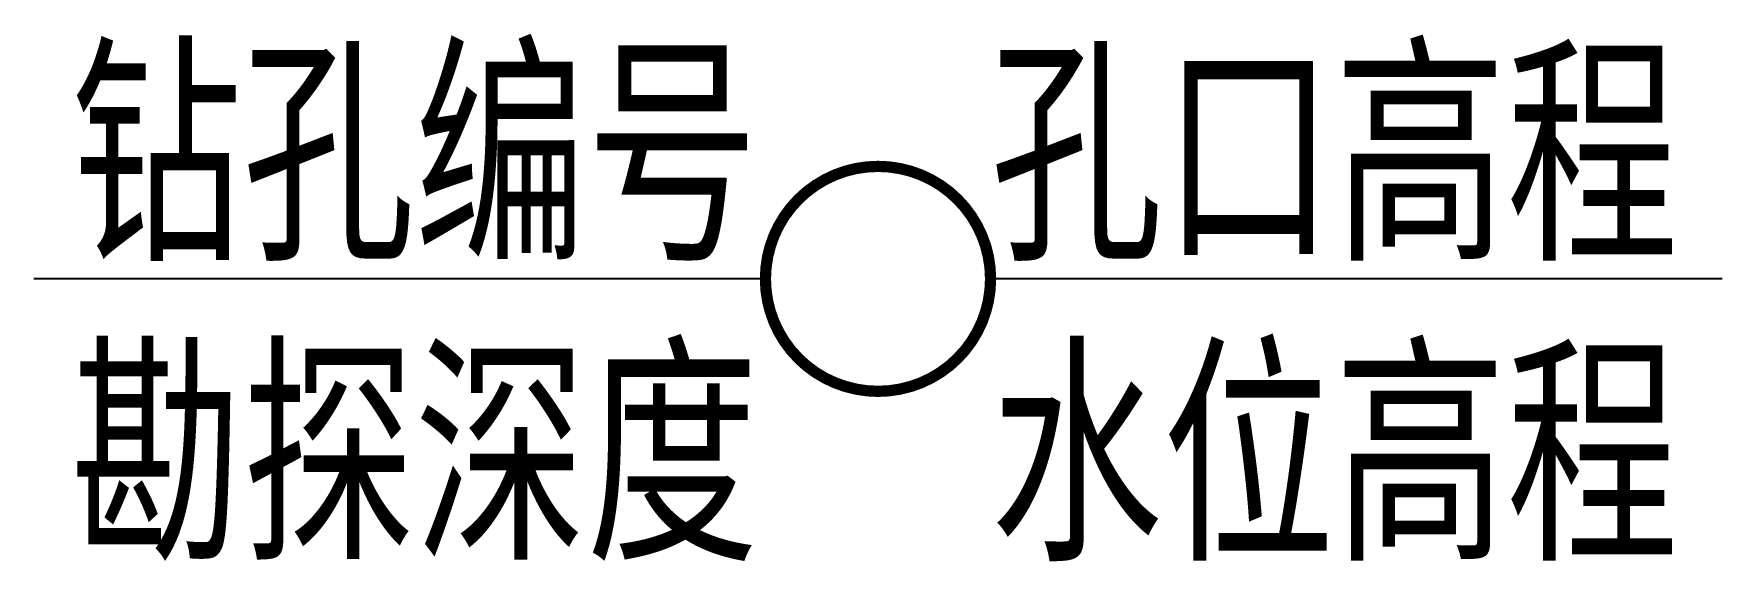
# Model space of a CAD drawing. Extents: x 0 to 15, y -0.2 to 4.5.
import ezdxf

# ---------------------------------------------------------------- set-up
doc = ezdxf.new("R2010")
doc.units = 0
doc.header["$MEASUREMENT"] = 0
doc.layers.get('0').update_dxf_attribs({"linetype": 'CONTINUOUS'})
doc.styles.add('LZ_FONTS_FS', font='hxm.ttf', dxfattribs={"width": 0.7})

msp = doc.modelspace()

# ---------------------------------------------------------------- linework, layer by layer
for p, q in [((6.5, 2.334), (0, 2.334)), ((15, 2.334), (8.5, 2.334))]:
    msp.add_line(p, q)
at = {"const_width": 0.1}
msp.add_lwpolyline([(7.5, 3.334, 1), (7.5, 1.334, 1)], format="xyb", close=True, dxfattribs=at)

# ---------------------------------------------------------------- texts
at = {"style": 'LZ_FONTS_FS', "width": 0.7}
for s, p in [('钻孔编号', (0.327, 2.667)), ('孔口高程', (8.5, 2.667)), ('勘探深度', (0.327, 0)), ('水位高程', (8.5, 0))]:
    msp.add_text(s, height=1.6, dxfattribs=at).set_placement(p)

doc.saveas('drawing.dxf')
